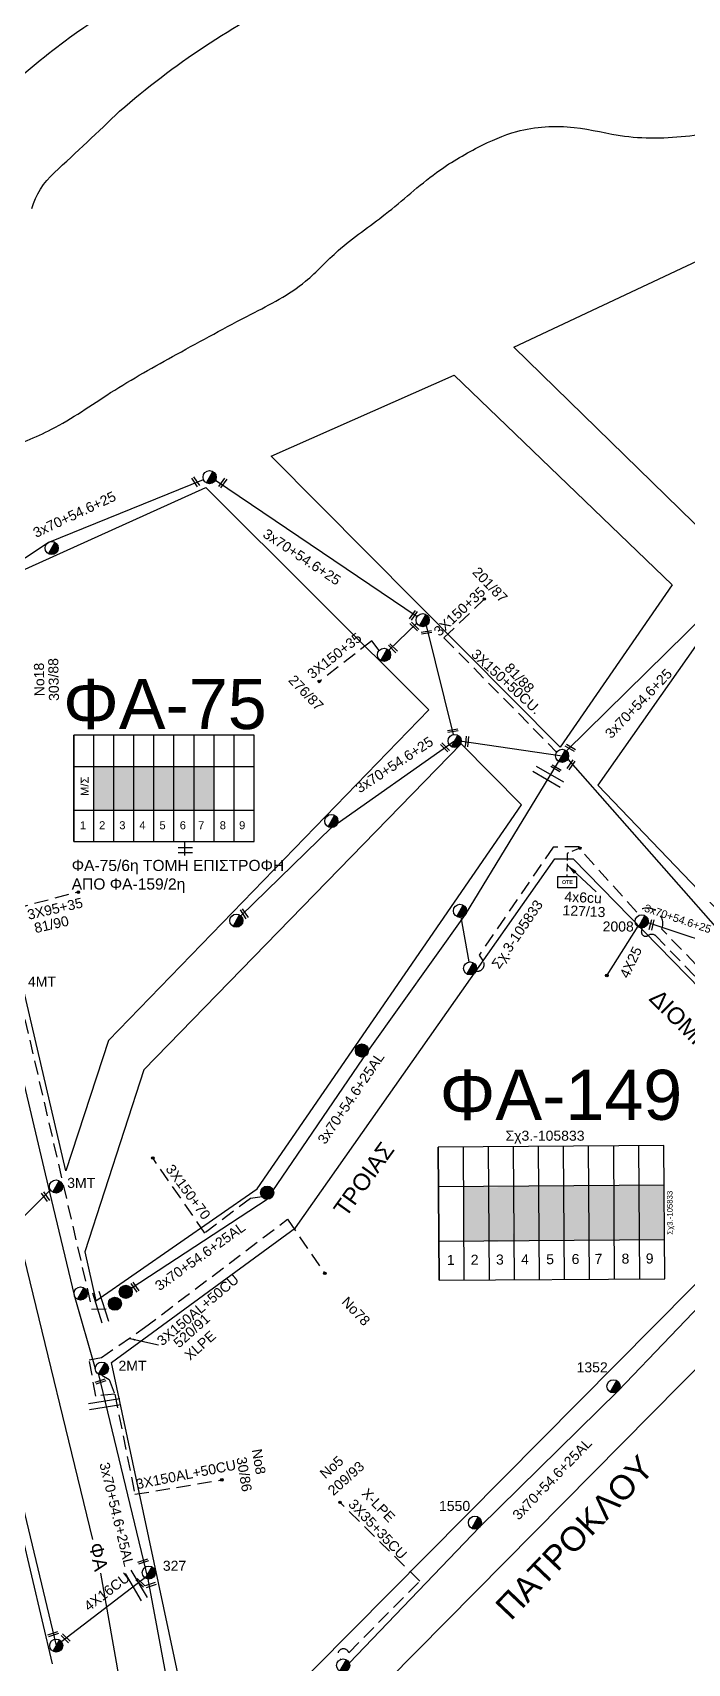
# Model space of a CAD drawing. Header units: millimetres. Extents: x -2449 to 9266, y 48 to 3905.
# Drawn here: x 7436.9 to 7554.5, y 3394.4 to 3687.5 of the extents above; entities that cross this region are included whole.
import ezdxf
from ezdxf.enums import TextEntityAlignment as Align

# ---------------------------------------------------------------- set-up
doc = ezdxf.new("R2010")
doc.units = ezdxf.units.MM
doc.linetypes.add('DASHED', pattern=[19.05, 12.7, -6.35])
for name, color, linetype in [('Pillar OTE', 7, 'Continuous'), ('Άγνωστα', 7, 'Continuous'), ('Ασφαλειοκιβώτια Χ.Τ 9 αναχωρήσεων', 7, 'Continuous'), ('Επιγραφές - Σχήματα', 7, 'Continuous'), ('Καλώδια ΧΤ   3x150+50CU', 7, 'DASHED'), ('Καλώδια ΧΤ   3x150+70 XLPE', 7, 'DASHED'), ('Καλώδια ΧΤ   3x150AL+50CU', 7, 'DASHED'), ('Καλώδια ΧΤ   3x150AL+50XLPE', 7, 'DASHED'), ('Μηχανική τομή', 7, 'Continuous'), ('Στύλος Ξύλινος', 7, 'Continuous'), ('Στύλος Ξύλινος @ 1', 7, 'Continuous'), ('Στύλος ΦΜ', 7, 'Continuous'), ('Στύλος ΦΜ @ 1', 7, 'Continuous'), ('Συνδέσεις', 7, 'Continuous'), ('Συνεστραμμένα ΧΤ   3x70+54.6+25 AL', 7, 'SYN_LINE'), ('Τομή', 7, 'Continuous'), ('Υπόβαθρο ΔΕΗ', 7, 'Continuous'), ('Υπόγεια Καλώδια Δικτύου ΧΤ   .075', 7, 'DASHED'), ('Υπόγεια καλώδια Παροχών ΧΤ   4x16CU', 7, 'DASHED'), ('Υπόγεια καλώδια Παροχών ΧΤ   4x6', 7, 'DASHED')]:
    doc.layers.add(name, color=color, linetype=linetype)
doc.styles.add('arial', font='arial.ttf')
doc.styles.get("Standard").update_dxf_attribs({"font": 'arial.ttf'})
doc.linetypes.add('SYN_LINE', pattern='A,0.5,-0.0001,["/\\/\\/\\/",Standard,S=0.1,R=0,X=0,Y=-0.05],-0.25', length=0.7501)
doc.dimstyles.new('ISO-25', dxfattribs={"dimtxt": 2.5, "dimasz": 2.5, "dimexe": 1.25, "dimexo": 0.625, "dimtad": 1, "dimtxsty": 'Standard', "dimcen": 2.5, "dimadec": 0, "dimazin": 0, "dimtfac": 1, "dimtmove": 0, "dimatfit": 3, "dimfxl": 0, "dimarcsym": 0})

# ---------------------------------------------------------------- blocks, each defined once
blk = doc.blocks.new('ΥΠΑΡΧΩΝ ΤΣΙΜΕΝΤΕΝΙΟΣ ΣΤΥΛΟΣ')
at = {"layer": 'Στύλος ΦΜ'}
blk.add_hatch(color=7, dxfattribs=at).paths.add_polyline_path([(-1.29, -2.28, 0.574793), (2.62, 0, 0.268822), (1.3, 2.27)])
at = {"layer": 'Στύλος ΦΜ', "color": 7}
blk.add_line((-1.29, -2.28), (1.3, 2.27), dxfattribs=at)
blk.add_circle((0, 0), 2.62, dxfattribs=at)
at = {"layer": 'Στύλος ΦΜ', "flags": 4}
for tag, p in [('ΤΥΠΟΣ', (-4.91, 3.03)), ('ΑΡΙΘΜΟΣ', (-4.68, 8.05))]:
    blk.add_attdef(tag, p, '', height=4, dxfattribs=at)
blk = doc.blocks.new('ΥΠΑΡΧΩΝ ΞΥΛΙΝΟΣ ΣΤΥΛΟΣ')
at = {"layer": 'Στύλος Ξύλινος'}
h = blk.add_hatch(color=7, dxfattribs=at)
h.paths.add_polyline_path([(-2.62, 0, 0.270008), (-1.29, -2.28), (1.3, 2.27, 0.576266)])
h.paths.add_polyline_path([(-1.29, -2.28, 0.574793), (2.62, 0, 0.268822), (1.3, 2.27)])
at = {"layer": 'Στύλος Ξύλινος', "color": 7}
blk.add_line((-1.29, -2.28), (1.3, 2.27), dxfattribs=at)
blk.add_circle((0, 0), 2.62, dxfattribs=at)
at = {"layer": 'Στύλος Ξύλινος', "flags": 4}
for tag, p in [('ΑΡΙΘΜΟΣ', (-4.91, 8.6)), ('ΤΥΠΟΣ', (-4.85, 3.39))]:
    blk.add_attdef(tag, p, '', height=4, dxfattribs=at)
blk = doc.blocks.new('ΑΣΦΑΛΕΙΟΚΙΒΩΤΙΟ ΥΠΟΣΤΑΘΜΟΥ 9 ΑΝΑΧΩΡΗΣΕΩΝ')
at = {"layer": 'Ασφαλειοκιβώτια Χ.Τ 9 αναχωρήσεων', "ltscale": 40}
for p, q in [((-23.8, 40.36), (24.02, 40.36)), ((-9.72, 40.36), (-9.72, -40.64)), ((9.94, 40.36), (9.94, -40.64)), ((-23.8, 31.36), (24.02, 31.36)), ((-23.8, 22.36), (24.02, 22.36)), ((-23.8, 13.36), (24.02, 13.36)), ((-23.8, 4.36), (24.02, 4.36)), ((-23.8, -4.64), (24.02, -4.64)), ((-23.8, -13.64), (24.02, -13.64)), ((-23.8, -22.64), (24.02, -22.64)), ((-23.8, -31.64), (24.02, -31.64))]:
    blk.add_line(p, q, dxfattribs=at)
at = {"layer": 'Ασφαλειοκιβώτια Χ.Τ 9 αναχωρήσεων'}
blk.add_lwpolyline([(-23.8, -40.64), (24.02, -40.64), (24.02, 40.36), (-23.8, 40.36)], close=True, dxfattribs=at)
for s, p in [('1', (-18.29, 37.57)), ('2', (-18.29, 29)), ('3', (-18.29, 19.93)), ('4', (-18.29, 10.91)), ('5', (-18.29, 1.89)), ('6', (-18.29, -7.24)), ('7', (-18.29, -15.48)), ('8', (-18.29, -25.17)), ('9', (-18.29, -33.86))]:
    blk.add_text(s, height=3.6, rotation=270, dxfattribs=at).set_placement(p)
at = {"layer": 'Ασφαλειοκιβώτια Χ.Τ 9 αναχωρήσεων', "ltscale": 40}
for tag, height, p in [('ΟΝΟΜΑ', 5, (-0.16, 44.31)), ('ΚΕΙΜΕΝΟ 1', 2, (17.06, 35.59)), ('ΚΕΙΜΕΝΟ 2', 2, (17.06, 26.88)), ('ΚΕΙΜΕΝΟ 3', 2, (17.06, 17.69)), ('ΚΕΙΜΕΝΟ 4', 2, (17.06, 8.71)), ('ΚΕΙΜΕΝΟ 5', 2, (17.06, -0.13)), ('ΚΕΙΜΕΝΟ 6', 2, (17.06, -9.05)), ('ΚΕΙΜΕΝΟ 7', 2, (17.06, -18.13)), ('ΚΕΙΜΕΝΟ 8', 2, (17.06, -26.85)), ('ΚΕΙΜΕΝΟ 9', 2, (17.06, -35.99)), ('ΣΧ', 2, (-0.1, -42.64))]:
    blk.add_attdef(tag, text='', height=height, dxfattribs=at).set_placement(p, align=Align.MIDDLE_CENTER)
blk = doc.blocks.new('ΜΗΧΑΝΙΚΗ ΤΟΜΗ')
at = {"layer": 'Μηχανική τομή', "ltscale": 40}
for p, q in [((-1.89, 0.78), (1.89, 0.78)), ((1.89, 0), (-1.89, 0))]:
    blk.add_line(p, q, dxfattribs=at)
blk = doc.blocks.new('_ΣΥΝΔΕΣΗ')
at = {"layer": 'Συνδέσεις', "linetype": 'SYN_LINE', "ltscale": 40}
blk.add_hatch(color=256, dxfattribs=at).paths.add_polyline_path([(0.5, -0.01, 1), (-0.5, -0.01, 1)])
at = {"layer": 'Συνδέσεις'}
blk.add_circle((0, -0.01), 0.5, dxfattribs=at)
blk = doc.blocks.new('ΤΟΜΗ')
at = {"layer": 'Τομή', "ltscale": 40}
for p, q in [((-5.68, 0), (5.68, 0)), ((5.68, -2.33), (-5.68, -2.33))]:
    blk.add_line(p, q, dxfattribs=at)
blk = doc.blocks.new('TSONTA XT1')
at = {"ltscale": 40}
h = blk.add_hatch(color=256, dxfattribs=at)
h.dxf.hatch_style = 1
h.paths.add_polyline_path([(596, 2487.7), (597.1, 2488.8), (596, 2489.9), (594.9, 2488.8)])
blk.add_lwpolyline([(594.9, 2488.8), (596, 2489.9), (597.1, 2488.8), (596, 2487.7)], close=True, dxfattribs=at)
blk = doc.blocks.new('PILLAR ΟΤΕ')
at = {"layer": 'Pillar OTE', "ltscale": 40}
blk.add_lwpolyline([(-3.31, 2.02), (3.39, 2.02), (3.39, -1.99), (-3.31, -1.99)], close=True, dxfattribs=at)
at = {"layer": 'Pillar OTE', "insert": (-1.81, 0.71), "char_height": 1.3575, "width": 109.961, "attachment_point": 1}
blk.add_mtext('{\\fArial|b1|i0|c161|p34;OTE}', dxfattribs=at)

msp = doc.modelspace()

# ---------------------------------------------------------------- hatches: boundary and pattern name
at = {"layer": 'Ασφαλειοκιβώτια Χ.Τ 9 αναχωρήσεων', "ltscale": 40}
for color, points in [(2, [(7447.88, 3555.62), (7447.88, 3547.75), (7451.48, 3547.75), (7451.48, 3555.62)]), (85, [(7451.48, 3555.62), (7451.48, 3547.75), (7455.08, 3547.75), (7455.08, 3555.62)]), (5, [(7455.08, 3555.62), (7455.08, 3547.75), (7458.68, 3547.75), (7458.68, 3555.62)]), (6, [(7458.68, 3555.62), (7458.68, 3547.75), (7462.28, 3547.75), (7462.28, 3555.62)]), (27, [(7462.28, 3555.62), (7462.28, 3547.75), (7465.88, 3547.75), (7465.88, 3555.62)]), (1, [(7465.88, 3555.62), (7465.88, 3547.75), (7469.48, 3547.75), (7469.48, 3555.62)]), (133, [(7514.29, 3480.17), (7514.36, 3470.34), (7518.86, 3470.37), (7518.79, 3480.2)]), (173, [(7518.63, 3479.99), (7518.7, 3470.17), (7523.2, 3470.2), (7523.13, 3480.03)]), (85, [(7523.34, 3480.17), (7523.41, 3470.34), (7527.91, 3470.38), (7527.84, 3480.2)]), (5, [(7527.79, 3480.26), (7527.86, 3470.44), (7532.36, 3470.47), (7532.29, 3480.3)]), (2, [(7532.29, 3480.3), (7532.36, 3470.47), (7536.86, 3470.5), (7536.79, 3480.33)]), (27, [(7536.8, 3480.3), (7536.87, 3470.47), (7541.37, 3470.5), (7541.3, 3480.33)]), (1, [(7541.29, 3480.3), (7541.36, 3470.47), (7545.86, 3470.5), (7545.79, 3480.33)]), (30, [(7545.79, 3480.39), (7545.86, 3470.57), (7550.36, 3470.6), (7550.29, 3480.43)])]:
    msp.add_hatch(color=color, dxfattribs=at).paths.add_polyline_path(points)

# ---------------------------------------------------------------- linework, layer by layer
at = {"layer": 'Άγνωστα', "color": 62, "linetype": 'DASHED', "ltscale": 0.2}
msp.add_lwpolyline([(7510.76, 3578.73), (7517.95, 3585.61)], dxfattribs=at)
at = {"layer": 'Άγνωστα', "color": 1, "linetype": 'SYN_LINE', "ltscale": 20}
msp.add_lwpolyline([(7505.91, 3581.33), (7500.85, 3576.48)], dxfattribs=at)
at = {"layer": 'Άγνωστα', "color": 1, "linetype": 'DASHED', "ltscale": 0.2}
msp.add_lwpolyline([(7499.11, 3576.44), (7497.8, 3578.17), (7488.39, 3570.9)], dxfattribs=at)
at = {"layer": 'Άγνωστα', "color": 6, "linetype": 'DASHED', "ltscale": 0.2}
msp.add_lwpolyline([(7432.06, 3525.07), (7434.26, 3525.33), (7433.56, 3530.05), (7445.22, 3533.12)], dxfattribs=at)
at = {"layer": 'Επιγραφές - Σχήματα', "color": 2, "linetype": 'SYN_LINE', "ltscale": 10}
msp.add_line((7540.09, 3518.09), (7545.66, 3526.89), dxfattribs=at)
at = {"layer": 'Επιγραφές - Σχήματα', "color": 7, "linetype": 'Continuous', "ltscale": 0.2}
msp.add_line((7427.83, 3467.23), (7440.18, 3479.58), dxfattribs=at)
at = {"layer": 'Επιγραφές - Σχήματα', "color": 85, "linetype": 'Continuous', "ltscale": 0.2}
for points in [[(7434.8, 3469.63), (7447.65, 3416.69)], [(7449.06, 3410.66), (7458.53, 3356.83)]]:
    msp.add_lwpolyline(points, dxfattribs=at)
at = {"layer": 'Επιγραφές - Σχήματα', "color": 30, "linetype": 'DASHED', "ltscale": 0.2}
msp.add_lwpolyline([(7493.67, 3396.35), (7506.41, 3409.21), (7492.1, 3423.35)], dxfattribs=at)
msp.add_arc((7492.71, 3396.04), 1.01, 17.8132, 242.0193, dxfattribs=at)
at = {"layer": 'Καλώδια ΧΤ   3x150+50CU', "color": 2, "ltscale": 0.2}
msp.add_lwpolyline([(7510.76, 3578.73), (7531, 3558.19)], dxfattribs=at)
at = {"layer": 'Καλώδια ΧΤ   3x150+70 XLPE', "color": 5, "ltscale": 0.2}
msp.add_lwpolyline([(7478.1, 3478.26), (7478.1, 3478.26), (7476, 3477.99), (7467.83, 3471.76), (7458.47, 3485.25)], dxfattribs=at)
at = {"layer": 'Καλώδια ΧΤ   3x150AL+50CU', "color": 6, "ltscale": 0.2}
msp.add_lwpolyline([(7419.18, 3576.94), (7420.06, 3576.94), (7447.55, 3458.08), (7450.94, 3458.14)], dxfattribs=at)
at = {"layer": 'Καλώδια ΧΤ   3x150AL+50CU', "color": 85, "ltscale": 0.2}
for points in [[(7449.31, 3446.22), (7450.63, 3445.44), (7451.65, 3442.82), (7448.22, 3442.45), (7447.06, 3448.98), (7449.24, 3449.37), (7456.98, 3454.77), (7482.65, 3474.23), (7489.37, 3464.52)], [(7451.65, 3442.82), (7455.24, 3424.81), (7470.87, 3427.4)]]:
    msp.add_lwpolyline(points, dxfattribs=at)
at = {"layer": 'Καλώδια ΧΤ   3x150AL+50XLPE', "color": 7, "linetype": 'Continuous', "lineweight": 25, "ltscale": 0.15}
for p, q in [((7463.04, 3541.05), (7465.6, 3541.05)), ((7463.04, 3540.12), (7465.6, 3540.12)), ((7464.16, 3542.12), (7464.16, 3539.63))]:
    msp.add_line(p, q, dxfattribs=at)
at = {"layer": 'Συνεστραμμένα ΧΤ   3x70+54.6+25 AL', "color": 5, "ltscale": 20}
for p, q in [((7514.6, 3528.99), (7531.97, 3557.52)), ((7497.21, 3504.56), (7514.6, 3528.99)), ((7479.01, 3477.83), (7497.21, 3504.56)), ((7454.59, 3461.86), (7479.01, 3477.83)), ((7433.79, 3428.22), (7441.13, 3397.63))]:
    msp.add_line(p, q, dxfattribs=at)
at = {"layer": 'Συνεστραμμένα ΧΤ   3x70+54.6+25 AL', "color": 2, "ltscale": 20}
msp.add_line((7532.99, 3556.94), (7563.51, 3522.25), dxfattribs=at)
at = {"layer": 'Συνεστραμμένα ΧΤ   3x70+54.6+25 AL', "color": 85, "ltscale": 20}
for p, q in [((7431, 3516.64), (7439.91, 3479.1)), ((7439.91, 3479.1), (7444.37, 3460.62))]:
    msp.add_line(p, q, dxfattribs=at)
at = {"layer": 'Συνεστραμμένα ΧΤ   3x70+54.6+25 AL', "color": 30, "ltscale": 20}
for p, q in [((7542.04, 3443.38), (7570.86, 3473.61)), ((7517.17, 3418.9), (7542.04, 3443.38)), ((7493.77, 3394.53), (7517.17, 3418.9))]:
    msp.add_line(p, q, dxfattribs=at)
at = {"layer": 'Συνεστραμμένα ΧΤ   3x70+54.6+25 AL', "color": 85, "ltscale": 15}
msp.add_line((7444.37, 3460.62), (7448.13, 3447.4), dxfattribs=at)
at = {"layer": 'Συνεστραμμένα ΧΤ   3x70+54.6+25 AL', "color": 173, "ltscale": 20}
for p, q in [((7448.73, 3446.37), (7457.58, 3409.57)), ((7457.58, 3409.57), (7466.86, 3359.83))]:
    msp.add_line(p, q, dxfattribs=at)
at = {"layer": 'Συνεστραμμένα ΧΤ   3x70+54.6+25 AL', "color": 1, "linetype": 'SYN_LINE', "ltscale": 20}
for points in [[(7398.76, 3568.75), (7439.66, 3595.84), (7467.59, 3607.16)], [(7469.72, 3607.06), (7505.97, 3582.56)], [(7507.59, 3580.91), (7512.4, 3561.33)], [(7474.28, 3528.76), (7490.54, 3544.63), (7512.68, 3560.19)], [(7513.64, 3560.19), (7531.97, 3557.52)]]:
    msp.add_lwpolyline(points, dxfattribs=at)
at = {"layer": 'Συνεστραμμένα ΧΤ   3x70+54.6+25 AL', "color": 2, "linetype": 'SYN_LINE', "ltscale": 20}
for points in [[(7532.74, 3558.41), (7557.94, 3583.14)], [(7563.64, 3522.12), (7547.41, 3527.48)]]:
    msp.add_lwpolyline(points, dxfattribs=at)
at = {"layer": 'Υπόβαθρο ΔΕΗ'}
for points in [[(7389.21, 3712.32), (7442.41, 3762.55), (7497.73, 3729.04), (7498.14, 3725.28), (7490.55, 3721.97, 0.031037), (7442.35, 3697.28, 0.084722), (7401.11, 3662.22), (7389.21, 3712.32)], [(7590.09, 3481.84), (7628.15, 3442.35), (7508.58, 3320.01, -0.933627), (7477.15, 3324.35), (7469.1, 3359.35), (7590.09, 3481.84)]]:
    msp.add_lwpolyline(points, format="xyb", dxfattribs=at)
at = {"layer": 'Υπόβαθρο ΔΕΗ', "linetype": 'Continuous'}
msp.add_lwpolyline([(7436.75, 3655.86, -0.135085), (7440.79, 3662.33, 0.005432), (7452.52, 3673.36, -0.067867), (7484.46, 3694.48, -0.056991)], format="xyb", dxfattribs=at)
at = {"layer": 'Υπόβαθρο ΔΕΗ'}
for points in [[(7523.32, 3630.98), (7578.45, 3656.9), (7591.59, 3646.22), (7558.09, 3597.01), (7523.32, 3630.98)], [(7538.4, 3552.22), (7591.34, 3497.01), (7669.18, 3590.02), (7600.38, 3640.49), (7538.4, 3552.22)], [(7479.72, 3611.39), (7512.58, 3625.93), (7551.74, 3588.22), (7531.64, 3559.07), (7479.72, 3611.39)], [(7419.32, 3583.78), (7467.99, 3605.71), (7508.05, 3565.77), (7450.54, 3506.39), (7442.83, 3482.94), (7419.32, 3583.78)], [(7446.27, 3468.4), (7448.25, 3459.57), (7477.23, 3479.7), (7524.69, 3548.74), (7513.85, 3559.7), (7456.84, 3501.07), (7446.27, 3468.4)], [(7467.13, 3372.94), (7451.07, 3448.47), (7484.08, 3472.72), (7530.7, 3538.99), (7533.99, 3538.99), (7582.46, 3489.35), (7467.13, 3372.94)], [(7440.45, 3394.33), (7433.01, 3425.98), (7371.75, 3361.89)]]:
    msp.add_lwpolyline(points, dxfattribs=at)
for points in [[(7404.27, 3648.93), (7421.72, 3667.81), (7431.76, 3677.07), (7443.51, 3686.58), (7464.92, 3699.49), (7497.95, 3714.14), (7510.04, 3718.93), (7517.99, 3722.21), (7529.76, 3726.12), (7550.93, 3733.38), (7568.75, 3742.03), (7585.35, 3754.22), (7596.66, 3767.02), (7608.61, 3789.37), (7621.89, 3818.57), (7635.83, 3836.7), (7645.72, 3843.74), (7653.79, 3847.98), (7661.65, 3854.43), (7669.62, 3865.78), (7671.58, 3874.62), (7671.36, 3884.31)], [(7412.11, 3606.42), (7416.53, 3607.05), (7431.36, 3612.33), (7440.3, 3616.21), (7450.9, 3622.78), (7462.77, 3629.69), (7476.11, 3636.87), (7485.9, 3642.79), (7491.76, 3648.31), (7500.22, 3654.85), (7509.4, 3662.32), (7516.92, 3666.89), (7523.83, 3669.71), (7534.16, 3670.44), (7543.19, 3668.89), (7555.72, 3669.06), (7566.31, 3671.61), (7575.08, 3676.69), (7581.47, 3682.2), (7590.5, 3690.02), (7595.66, 3696.23), (7599.38, 3701.29), (7604.59, 3711.48), (7611.02, 3722.43), (7616.38, 3732.73), (7620, 3742.87), (7622.23, 3752.66), (7625.31, 3764.72), (7629.4, 3775.55), (7632.53, 3782.28), (7635.35, 3789.46), (7639.01, 3795.63), (7645.92, 3804.13), (7652.51, 3809.39), (7661.54, 3814.97), (7670.8, 3819.96), (7679.81, 3825.91), (7689.25, 3832.45), (7694.94, 3835.94), (7702.93, 3841.38), (7709.22, 3845.63), (7715.92, 3850.88), (7722.91, 3855.43), (7734.55, 3862.9), (7742.31, 3869.04), (7748.33, 3874.23), (7752.5, 3878.93), (7756.62, 3883.58)]]:
    msp.add_spline(points, degree=3, dxfattribs=at)
at = {"layer": 'Υπόγεια Καλώδια Δικτύου ΧΤ   .075', "color": 5, "linetype": 'DASHED', "ltscale": 0.2}
for points in [[(7535.02, 3541.18), (7530.35, 3541.12), (7517.1, 3521.71), (7517.79, 3520.64, -0.673152), (7516.52, 3518.84)], [(7549.9, 3526.35, 0.778827), (7545.38, 3529.45)]]:
    msp.add_lwpolyline(points, format="xyb", dxfattribs=at)
for points in [[(7545.38, 3529.45), (7535.28, 3540.66)], [(7579.76, 3467.51), (7574.4, 3473.39), (7587.79, 3487.04), (7550.7, 3525.52), (7549.9, 3526.35)]]:
    msp.add_lwpolyline(points, dxfattribs=at)
at = {"layer": 'Υπόγεια Καλώδια Δικτύου ΧΤ   .075', "color": 5, "linetype": 'SYN_LINE', "ltscale": 10}
msp.add_lwpolyline([(7515.26, 3520.48), (7513.85, 3528.51)], dxfattribs=at)
at = {"layer": 'Υπόγεια Καλώδια Δικτύου ΧΤ   .075', "color": 2, "linetype": 'DASHED', "ltscale": 0.2}
msp.add_lwpolyline([(7546.27, 3526.6), (7546.21, 3525.95, 0.63384), (7547.42, 3525.23, -0.308168), (7548.74, 3525.23), (7585.93, 3486.89), (7572.77, 3473.35), (7579.05, 3466.82)], format="xyb", dxfattribs=at)
at = {"layer": 'Υπόγεια καλώδια Παροχών ΧΤ   4x16CU', "color": 5, "linetype": 'SYN_LINE', "ltscale": 20}
msp.add_lwpolyline([(7441.13, 3397.63), (7457.44, 3410.17)], dxfattribs=at)
at = {"layer": 'Υπόγεια καλώδια Παροχών ΧΤ   4x6', "color": 5, "linetype": 'DASHED', "ltscale": 0.1}
msp.add_lwpolyline([(7534.89, 3540.78), (7532.91, 3539.99), (7532.83, 3535.82)], dxfattribs=at)

# ---------------------------------------------------------------- block references
at = {"layer": 'Pillar OTE', "xscale": 0.5, "yscale": 0.5, "zscale": 0.5}
msp.add_blockref('PILLAR ΟΤΕ', (7532.86, 3534.82), dxfattribs=at)
at = {"layer": 'Ασφαλειοκιβώτια Χ.Τ 9 αναχωρήσεων', "color": 2, "ltscale": 40, "xscale": 0.4000000000000057, "yscale": 0.4000000000000057, "zscale": 0.4000000000000057, "rotation": 90}
msp.add_blockref('ΑΣΦΑΛΕΙΟΚΙΒΩΤΙΟ ΥΠΟΣΤΑΘΜΟΥ 9 ΑΝΑΧΩΡΗΣΕΩΝ', (7460.42, 3551.64), dxfattribs=at)
at = {"layer": 'Ασφαλειοκιβώτια Χ.Τ 9 αναχωρήσεων'}
ref = msp.add_blockref('ΑΣΦΑΛΕΙΟΚΙΒΩΤΙΟ ΥΠΟΣΤΑΘΜΟΥ 9 ΑΝΑΧΩΡΗΣΕΩΝ', (7530.01, 3475.31), dxfattribs=dict(at, xscale=0.5000000000000032, yscale=0.5000000000000032, zscale=0.5000000000000032, rotation=90.41401868772276))
ref.add_attrib('ΣΧ', 'Σχ3.-105833', dxfattribs={"ltscale": 40, "height": 1, "rotation": 90.414}).set_placement((7551.33, 3475.41), align=Align.MIDDLE_CENTER)
at = {"layer": 'Μηχανική τομή'}
for p, xscale, yscale, zscale, rotation in [((7466, 3606.64), 0.4999999999999975, 0.4999999999999975, 0.4999999999999975, 303.9081945372816), ((7470.88, 3606.66), 0.5000000000000152, 0.5000000000000152, 0.5000000000000152, 234.6834476846837), ((7505.1, 3582.89), 0.5000000000000152, 0.5000000000000152, 0.5000000000000152, 234.6834476846837), ((7505.59, 3580.9), 0.5000000000000753, 0.5000000000000753, 0.5000000000000753, 135.2602450768269), ((7507.61, 3579.9), 0.5000000000000295, 0.5000000000000295, 0.5000000000000295, 188.385934439613), ((7501.72, 3576.99), 0.5000000000000753, 0.5000000000000753, 0.5000000000000753, 135.2602450768269), ((7512.32, 3562.23), 0.5000000000000295, 0.5000000000000295, 0.5000000000000295, 188.385934439613), ((7515.09, 3560.08), 0.5000000000000456, 0.5000000000000456, 0.5000000000000456, 84.90883813073717), ((7511.07, 3559.17), 0.5000000000000753, 0.5000000000000753, 0.5000000000000753, 135.2602450768269), ((7533.56, 3559.14), 0.4999999999999921, 0.4999999999999921, 0.4999999999999921, 149.6541444056874), ((7530.98, 3555.44), 0.4999999999999921, 0.4999999999999921, 0.4999999999999921, 149.6541444056874), ((7533.42, 3556.01), 0.5000000000000152, 0.5000000000000152, 0.5000000000000152, 234.6834476846837), ((7474.72, 3529.03), 0.4999999999999975, 0.4999999999999975, 0.4999999999999975, 303.9081945372816), ((7548.25, 3527.12), 0.5000000000000066, 0.5000000000000066, 0.5000000000000066, 75.84513256890432), ((7439.04, 3478.18), 0.4999999999999107, 0.4999999999999107, 0.4999999999999107, 305.0299564990408), ((7455.1, 3461.94), 0.4999999999999107, 0.4999999999999107, 0.4999999999999107, 305.0299564990408), ((7449.12, 3444.92), 0.4999999999999562, 0.4999999999999562, 0.4999999999999562, 18.3282413151345), ((7456.82, 3412.56), 0.4999999999999562, 0.4999999999999562, 0.4999999999999562, 18.3282413151345), ((7456.1, 3408.77), 0.4999999999999925, 0.4999999999999925, 0.4999999999999925, 315.9778517828152), ((7458.18, 3408.33), 0.4999999999999562, 0.4999999999999562, 0.4999999999999562, 18.3282413151345), ((7440.66, 3399.5), 0.4999999999999562, 0.4999999999999562, 0.4999999999999562, 18.3282413151345), ((7442.68, 3398.8), 0.4999999999999925, 0.4999999999999925, 0.4999999999999925, 315.9778517828152)]:
    msp.add_blockref('ΜΗΧΑΝΙΚΗ ΤΟΜΗ', p, dxfattribs=dict(at, xscale=xscale, yscale=yscale, zscale=zscale, rotation=rotation))
at = {"layer": 'Στύλος Ξύλινος @ 1', "ltscale": 40, "xscale": 0.4499999999998181, "yscale": 0.4499999999998181, "zscale": 0.4499999999998181}
for p in [(7496.03, 3504.56), (7479.01, 3479.01), (7453.61, 3461.19), (7451.67, 3459.06)]:
    msp.add_blockref('ΥΠΑΡΧΩΝ ΞΥΛΙΝΟΣ ΣΤΥΛΟΣ', p, dxfattribs=at)
at = {"layer": 'Στύλος ΦΜ @ 1', "ltscale": 40, "xscale": 0.4499999999998181, "yscale": 0.4499999999998181, "zscale": 0.4499999999998181}
for p in [(7468.68, 3607.6), (7440.31, 3594.86), (7506.94, 3581.9), (7500, 3575.67), (7512.68, 3560.19), (7531.97, 3557.52), (7490.54, 3545.8), (7473.47, 3527.9), (7513.64, 3529.67), (7515.45, 3519.32), (7445.51, 3460.9), (7441.13, 3397.63), (7492.67, 3394.06)]:
    msp.add_blockref('ΥΠΑΡΧΩΝ ΤΣΙΜΕΝΤΕΝΙΟΣ ΣΤΥΛΟΣ', p, dxfattribs=at)
at = {"layer": 'Στύλος ΦΜ @ 1', "ltscale": 40}
ref = msp.add_blockref('ΥΠΑΡΧΩΝ ΤΣΙΜΕΝΤΕΝΙΟΣ ΣΤΥΛΟΣ', (7546.27, 3527.78), dxfattribs=dict(at, xscale=0.4499999999998181, yscale=0.4499999999998181, zscale=0.4499999999998181))
ref.add_attrib('ΑΡΙΘΜΟΣ', '2008', (7539.26, 3525.95), dxfattribs={"layer": 'Στύλος ΦΜ', "height": 1.8, "flags": 4})
ref = msp.add_blockref('ΥΠΑΡΧΩΝ ΤΣΙΜΕΝΤΕΝΙΟΣ ΣΤΥΛΟΣ', (7432.15, 3516.87), dxfattribs=dict(at, xscale=0.4499999999998181, yscale=0.4499999999998181, zscale=0.4499999999998181))
ref.add_attrib('ΤΥΠΟΣ', '4ΜΤ', (7436.05, 3516.04), dxfattribs={"layer": 'Στύλος ΦΜ', "height": 1.8, "flags": 4})
ref = msp.add_blockref('ΥΠΑΡΧΩΝ ΤΣΙΜΕΝΤΕΝΙΟΣ ΣΤΥΛΟΣ', (7441.09, 3480.12), dxfattribs=dict(at, xscale=0.4499999999998181, yscale=0.4499999999998181, zscale=0.4499999999998181))
ref.add_attrib('ΤΥΠΟΣ', '3ΜΤ', (7443.1, 3479.88), dxfattribs={"layer": 'Στύλος ΦΜ', "height": 1.8, "flags": 4})
ref = msp.add_blockref('ΥΠΑΡΧΩΝ ΤΣΙΜΕΝΤΕΝΙΟΣ ΣΤΥΛΟΣ', (7449.31, 3447.4), dxfattribs=dict(at, xscale=0.4499999999998181, yscale=0.4499999999998181, zscale=0.4499999999998181))
ref.add_attrib('ΤΥΠΟΣ', '2ΜΤ', (7452.31, 3447.01), dxfattribs={"layer": 'Στύλος ΦΜ', "height": 1.8, "flags": 4})
ref = msp.add_blockref('ΥΠΑΡΧΩΝ ΤΣΙΜΕΝΤΕΝΙΟΣ ΣΤΥΛΟΣ', (7541.21, 3444.22), dxfattribs=dict(at, xscale=0.4499999999998181, yscale=0.4499999999998181, zscale=0.4499999999998181))
ref.add_attrib('ΑΡΙΘΜΟΣ', '1352', (7534.58, 3446.73), dxfattribs={"layer": 'Στύλος ΦΜ', "height": 1.8, "flags": 4})
ref = msp.add_blockref('ΥΠΑΡΧΩΝ ΤΣΙΜΕΝΤΕΝΙΟΣ ΣΤΥΛΟΣ', (7516.32, 3419.72), dxfattribs=dict(at, xscale=0.4499999999998181, yscale=0.4499999999998181, zscale=0.4499999999998181))
ref.add_attrib('ΑΡΙΘΜΟΣ', '1550', (7509.87, 3421.82), dxfattribs={"layer": 'Στύλος ΦΜ', "height": 1.8, "flags": 4})
ref = msp.add_blockref('ΥΠΑΡΧΩΝ ΤΣΙΜΕΝΤΕΝΙΟΣ ΣΤΥΛΟΣ', (7457.76, 3410.74), dxfattribs=dict(at, xscale=0.4499999999998181, yscale=0.4499999999998181, zscale=0.4499999999998181))
ref.add_attrib('ΤΥΠΟΣ', '327', (7460.28, 3411.07), dxfattribs={"layer": 'Στύλος ΦΜ', "height": 1.8, "flags": 4})
at = {"layer": 'Συνδέσεις', "xscale": 0.4500000000000455, "yscale": 0.4500000000000455, "zscale": 0.4500000000000455}
for p in [(7518.01, 3585.7), (7488.36, 3570.89), (7445.11, 3533.03), (7540.02, 3518.05), (7458.47, 3485.25), (7489.37, 3464.52), (7470.87, 3427.41), (7492.1, 3423.36)]:
    msp.add_blockref('_ΣΥΝΔΕΣΗ', p, dxfattribs=at)
at = {"layer": 'Συνδέσεις', "xscale": 0.2612357979165533, "yscale": 0.2612357979165533, "zscale": 0.2612357979165533, "rotation": 297.6091487016071}
msp.add_blockref('TSONTA XT1', (6886.88, 3377.57), dxfattribs=at)
at = {"layer": 'Τομή'}
for p, xscale, yscale, zscale, rotation in [((7529.76, 3554.26), 0.5000000000000104, 0.5000000000000104, 0.5000000000000104, 329.8092826420231), ((7448.55, 3458.26), 0.4999999999998903, 0.4999999999998903, 0.4999999999998903, 107.574499996577), ((7449.91, 3440.42), 0.499999999999901, 0.499999999999901, 0.499999999999901, 189.1020601949257), ((7454.99, 3408.13), 0.4999999999999232, 0.4999999999999232, 0.4999999999999232, 120.6652940437248)]:
    msp.add_blockref('ΤΟΜΗ', p, dxfattribs=dict(at, xscale=xscale, yscale=yscale, zscale=zscale, rotation=rotation))

# ---------------------------------------------------------------- texts
at = {"layer": 'Άγνωστα', "linetype": 'SYN_LINE', "ltscale": 20, "char_height": 1.8, "width": 69.1904, "attachment_point": 1, "style": 'arial'}
for s, insert, rotation in [('\\A1;3X150+35', (7508.72, 3580.18), 43.129), ('\\A1;3X150+35', (7486, 3572.65), 38.2858), ('3X95+35', (7435.78, 3529.8), 12.9091), ('\\A1;X-LPE', (7497.13, 3426.1), 313.8352), ('\\A1;3X35+35CU', (7494.75, 3424.15), 313.8352)]:
    msp.add_mtext(s, dxfattribs=dict(at, insert=insert, rotation=rotation))
at = {"layer": 'Επιγραφές - Σχήματα', "linetype": 'SYN_LINE', "ltscale": 20, "attachment_point": 1, "style": 'arial'}
for s, insert, char_height, width, rotation in [('\\A1;201/87', (7517.03, 3591.65), 1.8, 69.1904, 313.8352), ('\\A1;Nο18', (7437.23, 3568.21), 1.8, 69.1904, 91.1241), ('\\A1;303/88', (7439.83, 3567.37), 1.8, 69.1904, 91.1241), ('\\A1;81/88', (7522.79, 3574.41), 1.8, 69.1904, 313.8352), ('\\A1;276/87', (7483.98, 3572.24), 1.8, 69.1904, 313.8352), ('\\A1;M/Σ', (7445.53, 3550.3), 1.44, 55.3523, 90.3448), ('81/90', (7437.01, 3527.4), 1.8, 69.1904, 12.9091), ('\\A1;Nο78', (7493.52, 3460.5), 1.8, 69.1904, 313.8352), ('520/91\\PXLPE', (7461.98, 3452.34), 1.8, 69.1904, 41.6909), ('\\A1;Nο8', (7478.03, 3433.11), 1.8, 69.1904, 279.5079), ('Nο5', (7488.26, 3428.82), 1.8, 69.1904, 41.6909), ('\\A1;30/86', (7475.26, 3431.67), 1.8, 69.1904, 279.5079), ('209/93', (7489.7, 3425.81), 1.8, 69.1904, 41.6909)]:
    msp.add_mtext(s, dxfattribs=dict(at, insert=insert, char_height=char_height, width=width, rotation=rotation))
at = {"layer": 'Επιγραφές - Σχήματα', "char_height": 9, "width": 103.4348, "attachment_point": 1}
for s, insert in [('ΦΑ-75', (7442.35, 3571.33)), ('ΦΑ-149', (7509.97, 3501.1))]:
    msp.add_mtext(s, dxfattribs=dict(at, insert=insert))
at = {"layer": 'Επιγραφές - Σχήματα', "linetype": 'DASHED', "ltscale": 0.1, "insert": (7519.18, 3520.08), "char_height": 1.8, "width": 69.1904, "attachment_point": 1, "rotation": 55.8432, "style": 'arial'}
msp.add_mtext('Σχ.3-105833', dxfattribs=at)
at = {"layer": 'Επιγραφές - Σχήματα', "width": 157.7424, "attachment_point": 1}
for s, insert, char_height, rotation in [('ΔΙΟΜΗΔΟΥΣ', (7549.55, 3515.84), 3, 314.8821), ('ΤΡΟΙΑΣ', (7490.73, 3476.16), 3, 54.3469), ('{\\H1.083x;ΠATPOKΛOY}', (7519.63, 3404.96), 4, 46.3401)]:
    msp.add_mtext(s, dxfattribs=dict(at, insert=insert, char_height=char_height, rotation=rotation))
at = {"layer": 'Επιγραφές - Σχήματα', "linetype": 'Continuous', "insert": (7521.81, 3490.15), "char_height": 1.8, "width": 20.2766, "attachment_point": 1}
msp.add_mtext('Σχ3.-105833', dxfattribs=at)
at = {"layer": 'Επιγραφές - Σχήματα', "color": 85, "linetype": 'Continuous', "ltscale": 0.2, "insert": (7449.4, 3416.33), "char_height": 2.5, "width": 10.3327, "attachment_point": 1, "rotation": 282.2305}
msp.add_mtext('ΦΑ', dxfattribs=at)
at = {"layer": 'Καλώδια ΧΤ   3x150+50CU', "ltscale": 40, "insert": (7516.72, 3576.89), "char_height": 1.8, "width": 69.1904, "attachment_point": 1, "rotation": 317.5086, "style": 'arial'}
msp.add_mtext('3X150+50CU.', dxfattribs=at)
at = {"layer": 'Καλώδια ΧΤ   3x150+70 XLPE', "ltscale": 40, "insert": (7462.12, 3484.32), "char_height": 1.8, "width": 69.1904, "attachment_point": 1, "rotation": 306.4929, "style": 'arial'}
msp.add_mtext('3X150+70', dxfattribs=at)
at = {"layer": 'Καλώδια ΧΤ   3x150AL+50CU', "ltscale": 0.2, "char_height": 1.8, "width": 69.1904, "attachment_point": 1, "style": 'arial'}
for insert, rotation in [((7459.01, 3452.76), 40.1201), ((7455.3, 3427.49), 11.2268)]:
    msp.add_mtext('3X150AL+50CU', dxfattribs=dict(at, insert=insert, rotation=rotation))
at = {"layer": 'Καλώδια ΧΤ   3x150AL+50XLPE', "color": 7, "linetype": 'SYN_LINE', "ltscale": 0.15, "insert": (7443.91, 3538.82), "char_height": 2, "attachment_point": 1}
msp.add_mtext_dynamic_manual_height_columns('ΦΑ-75/6η ΤΟΜΗ ΕΠΙΣΤΡΟΦΗ ΑΠΟ ΦΑ-159/2η', width=43.5395, gutter_width=12.5, heights=[0], dxfattribs=at)
at = {"layer": 'Συνεστραμμένα ΧΤ   3x70+54.6+25 AL', "style": 'arial'}
for rotation, p in [(55.9691, (7489.44, 3487.57)), (35.4517, (7459.68, 3461.29)), (46.0208, (7524.18, 3420.06)), (283.5818, (7448.87, 3430.3))]:
    msp.add_text('3x70+54.6+25AL', height=1.8, rotation=rotation, dxfattribs=at).set_placement(p)
at = {"layer": 'Συνεστραμμένα ΧΤ   3x70+54.6+25 AL', "linetype": 'SYN_LINE', "ltscale": 20, "char_height": 1.8, "width": 69.1904, "attachment_point": 1, "style": 'arial'}
for insert, rotation in [((7436.74, 3598.29), 25.244), ((7479.06, 3598.46), 326.4535), ((7539.5, 3561.73), 46.3351), ((7494.64, 3552.24), 33.4938)]:
    msp.add_mtext('3x70+54.6+25', dxfattribs=dict(at, insert=insert, rotation=rotation))
at = {"layer": 'Συνεστραμμένα ΧΤ   3x70+54.6+25 AL', "linetype": 'DASHED', "ltscale": 0.1, "insert": (7547.06, 3530.91), "char_height": 1.4, "width": 69.1904, "attachment_point": 1, "rotation": 341.4537, "style": 'arial'}
msp.add_mtext('3x70+54.6+25', dxfattribs=at)
at = {"layer": 'Υπόγεια Καλώδια Δικτύου ΧΤ   .075', "linetype": 'DASHED', "ltscale": 0.1, "char_height": 1.8, "width": 69.1904, "attachment_point": 1, "style": 'arial'}
for s, insert, rotation in [('4x6cu', (7532.45, 3533.13), 357.2547), ('127/13', (7532.11, 3530.68), 357.2547), ('4X25', (7542.24, 3518.15), 64.724)]:
    msp.add_mtext(s, dxfattribs=dict(at, insert=insert, rotation=rotation))
at = {"layer": 'Υπόγεια καλώδια Παροχών ΧΤ   4x16CU', "linetype": 'DASHED', "ltscale": 0.1, "insert": (7445.9, 3405.14), "char_height": 1.8, "width": 69.1904, "attachment_point": 1, "rotation": 37.4785, "style": 'arial'}
msp.add_mtext('\\A1;4X16CU', dxfattribs=at)

# ---------------------------------------------------------------- leaders
at = {"layer": 'Επιγραφές - Σχήματα', "ltscale": 40}
for points, override in [([(7532.87, 3537.91), (7538.07, 3533.05)], {"dimasz": 2, "dimtad": 0}), ([(7454.33, 3452.79), (7459.52, 3451.66)], {"dimasz": 1, "dimtad": 0})]:
    msp.add_leader(points, dimstyle='ISO-25', override=override, dxfattribs=at)

doc.saveas('drawing.dxf')
